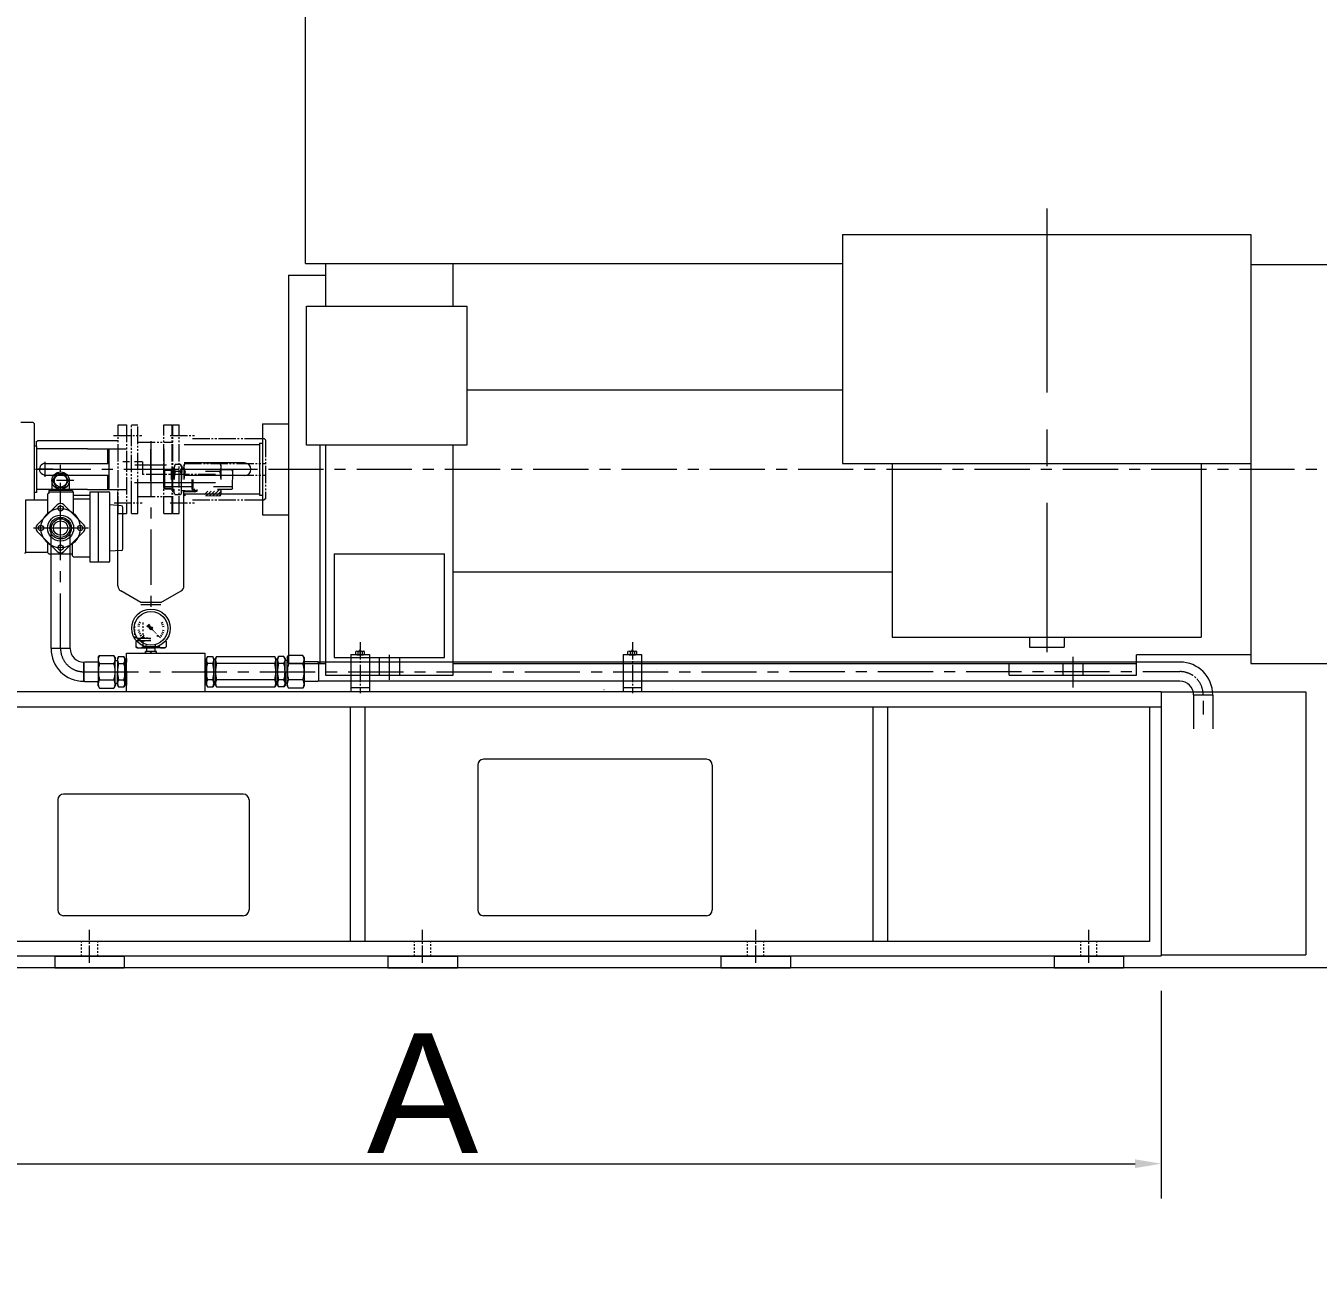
# Model space of a CAD drawing. Header units: inches. Extents: x 0 to 26418, y 0 to 20128.
# Drawn here: x 12575 to 14806, y 11704 to 13856 of the extents above; entities that cross this region are included whole.
import ezdxf

# ---------------------------------------------------------------- set-up
doc = ezdxf.new("R2010")
doc.units = ezdxf.units.IN
doc.header["$MEASUREMENT"] = 0
for name, pattern in [('ACAD_ISO04W100', [30, 24, -3, 0, -3]), ('CENTER', [50.8, 31.75, -6.35, 6.35, -6.35]), ('EB_DASH', [6, 3, -3]), ('EB_DASHDOT', [39, 30, -3, 3, -3]), ('EB_DASHDOTDOT', [45, 30, -3, 3, -3, 3, -3])]:
    doc.linetypes.add(name, pattern=pattern)
doc.layers.get('Defpoints').update_dxf_attribs({"lineweight": 5})
for name, color, linetype, lineweight in [('CAXA0', 7, 'Continuous', 5), ('CAXA1', 5, 'CENTER', 5), ('CAXAEB0', 7, 'Continuous', 5), ('CAXAEB0_1', 7, 'Continuous', 5), ('CAXA中心线层', 5, 'CENTER', 5), ('CAXA尺寸线层', 3, 'Continuous', 5), ('CAXA细实线层', 7, 'Continuous', 5), ('CAXA虚线层', 96, 'EB_DASH', 5)]:
    doc.layers.add(name, color=color, linetype=linetype, lineweight=lineweight)
doc.styles.add('Roman', font='arial.ttf')
doc.styles.get("Standard").update_dxf_attribs({"font": 'arial.ttf'})
doc.dimstyles.new('ISO-25', dxfattribs={"dimscale": 30, "dimtxt": 1.5, "dimasz": 1.5, "dimexe": 2, "dimexo": 2, "dimtad": 1, "dimtih": 1, "dimtoh": 1, "dimdec": 1, "dimlfac": 0.03937, "dimdsep": 46, "dimtxsty": 'Standard', "dimcen": 2.5, "dimclrd": 7, "dimclre": 7, "dimclrt": 7, "dimadec": 0, "dimazin": 0, "dimtfac": 1, "dimtdec": 1, "dimtmove": 0, "dimatfit": 3, "dimfxl": 1, "dimlwd": 5, "dimlwe": 5, "dimarcsym": 0})

# ---------------------------------------------------------------- blocks, each defined once
blk = doc.blocks.new('*D43')
at = {"color": 7, "linetype": 'Continuous', "lineweight": 5, "transparency": 16777216}
for p, q in [((11984.9, 12191.3), (11984.9, 11833.1)), ((14534.9, 12191.3), (14534.9, 11833.1)), ((12029.9, 11893.1), (14489.9, 11893.1))]:
    blk.add_line(p, q, dxfattribs=at)
at = {"color": 7, "transparency": 16777216}
for points in [[(12029.9, 11900.6), (12029.9, 11885.6), (11984.9, 11893.1)], [(14489.9, 11900.6), (14489.9, 11885.6), (14534.9, 11893.1)]]:
    blk.add_solid(points, dxfattribs=at)
at = {"layer": 'Defpoints', "color": 0, "transparency": 16777216}
for p in [(11984.9, 12251.3), (14534.9, 12251.3), (14534.9, 11893.1)]:
    blk.add_point(p, dxfattribs=at)
at = {"color": 7, "lineweight": 5, "transparency": 16777216, "insert": (13259.9, 12015), "char_height": 165, "attachment_point": 5, "style": 'Roman'}
blk.add_mtext('{\\H1.25x;A}', dxfattribs=at)
blk = doc.blocks.new('*D44')
at = {"color": 7, "linetype": 'Continuous', "lineweight": 5, "transparency": 16777216}
for p, q in [((9650.4, 12558.3), (9650.4, 11355.8)), ((15833.4, 12171.3), (15833.4, 11355.8)), ((9695.4, 11415.8), (15788.4, 11415.8))]:
    blk.add_line(p, q, dxfattribs=at)
at = {"color": 7, "transparency": 16777216}
for points in [[(9695.4, 11423.3), (9695.4, 11408.3), (9650.4, 11415.8)], [(15788.4, 11423.3), (15788.4, 11408.3), (15833.4, 11415.8)]]:
    blk.add_solid(points, dxfattribs=at)
at = {"layer": 'Defpoints', "color": 0, "transparency": 16777216}
for p in [(9650.4, 12618.3), (15833.4, 12231.3), (15833.4, 11415.8)]:
    blk.add_point(p, dxfattribs=at)
at = {"color": 7, "lineweight": 5, "transparency": 16777216, "insert": (13263.8, 11541.2), "char_height": 165, "attachment_point": 5, "style": 'Roman'}
blk.add_mtext('{\\H1.25x;C}', dxfattribs=at)

msp = doc.modelspace()

# ---------------------------------------------------------------- hatches: boundary and pattern name
at = {"layer": 'CAXAEB0', "linetype": 'Continuous', "lineweight": 5}
h = msp.add_hatch(color=7, dxfattribs=at)
h.paths.add_polyline_path([(12805.04, 12802.8), (12803.32, 12804.33), (12803.28, 12804.37), (12803.24, 12804.4), (12791.81, 12814.61), (12792.27, 12814.85), (12792.66, 12815.17), (12792.99, 12815.57), (12793.22, 12816.03)], flags=0)
h.paths.add_polyline_path([(12788.48, 12817.58), (12788.63, 12818), (12788.85, 12818.37), (12789.13, 12818.71), (12789.46, 12818.99), (12789.84, 12819.21), (12790.25, 12819.35), (12788.49, 12821.32), (12788.33, 12821.58), (12788.25, 12821.87), (12788.09, 12823.13), (12788.07, 12823.21), (12788.04, 12823.29), (12788, 12823.36), (12787.95, 12823.43), (12787.72, 12823.66), (12787.66, 12823.71), (12787.59, 12823.75), (12787.52, 12823.78), (12787.44, 12823.8), (12787.36, 12823.8), (12787.28, 12823.8), (12787.21, 12823.78), (12787.13, 12823.75), (12787.07, 12823.71), (12787.01, 12823.66), (12784.18, 12820.83), (12784.13, 12820.77), (12784.09, 12820.7), (12784.06, 12820.63), (12784.04, 12820.55), (12784.03, 12820.48), (12784.04, 12820.4), (12784.06, 12820.32), (12784.09, 12820.25), (12784.13, 12820.18), (12784.18, 12820.12), (12784.41, 12819.89), (12784.47, 12819.84), (12784.55, 12819.79), (12784.62, 12819.76), (12784.7, 12819.75), (12785.97, 12819.59), (12786.26, 12819.51), (12786.51, 12819.34)], flags=0)
msp.add_hatch(color=7, dxfattribs=at).paths.add_polyline_path([(12791.81, 12814.61), (12792.27, 12814.85), (12792.66, 12815.17), (12792.99, 12815.57), (12793.22, 12816.03), (12793.34, 12816.4), (12793.39, 12816.79), (12793.38, 12817.19), (12793.32, 12817.57), (12793.19, 12817.95), (12793, 12818.29), (12792.76, 12818.6), (12792.48, 12818.88), (12792.15, 12819.1), (12791.8, 12819.27), (12791.42, 12819.38), (12791.03, 12819.44), (12790.64, 12819.43), (12790.25, 12819.35), (12789.84, 12819.21), (12789.46, 12818.99), (12789.13, 12818.71), (12788.85, 12818.37), (12788.63, 12818), (12788.48, 12817.58), (12788.41, 12817.2), (12788.4, 12816.8), (12788.45, 12816.41), (12788.57, 12816.04), (12788.74, 12815.68), (12788.96, 12815.36), (12789.23, 12815.07), (12789.54, 12814.84), (12789.89, 12814.65), (12790.26, 12814.52), (12790.65, 12814.45), (12791.04, 12814.44), (12791.43, 12814.5)], flags=0)

# ---------------------------------------------------------------- linework, layer by layer
at = {"color": 7, "lineweight": 5}
for p, q in [((13057.91, 13446.31), (13057.91, 14341.31)), ((13984.9, 13496.31), (13984.9, 13101.31)), ((13984.9, 13496.31), (14689.9, 13496.31)), ((14689.9, 13496.31), (14689.9, 13101.31)), ((13057.91, 13446.31), (13984.9, 13446.31)), ((13092.4, 13446.31), (13092.4, 13372.53)), ((13312.4, 13372.53), (13312.4, 13446.31)), ((14689.9, 13444.59), (14898.4, 13444.59)), ((13028.4, 13426.31), (13028.4, 12756.31)), ((13028.4, 13426.31), (13092.4, 13426.31)), ((13336.16, 13228.57), (13984.9, 13228.57)), ((12983.4, 13169.85), (13028.4, 13169.85)), ((12983.4, 13169.85), (12983.4, 13012.78)), ((12848.4, 13133.81), (12978.4, 13133.81)), ((12978.4, 13136.31), (12978.4, 13046.31)), ((12978.4, 13136.31), (12983.4, 13136.31)), ((13082.4, 13132.94), (13082.4, 12756.31)), ((13092.4, 13132.94), (13092.4, 12736.31)), ((13312.4, 12756.31), (13312.4, 13132.94)), ((12952.4, 13102.31), (12848.4, 13102.31)), ((13984.9, 13101.31), (14689.9, 13101.31)), ((14070.73, 13101.31), (14070.73, 12801.31)), ((14604.08, 13101.31), (14604.08, 12801.31)), ((14689.9, 13101.31), (14689.9, 12756.31)), ((12627.98, 13083.63), (12621.05, 13071.63)), ((12641.83, 13083.63), (12627.98, 13083.63)), ((12648.76, 13071.63), (12641.83, 13083.63)), ((12952.4, 13080.31), (12848.4, 13080.31)), ((12681.4, 13056.31), (12593.4, 13056.31)), ((12655.33, 13054.63), (12614.48, 13054.63)), ((12614.48, 13054.63), (12614.48, 13049.49)), ((12656.89, 13051.63), (12614.48, 13051.63)), ((12619.9, 13071.63), (12619.9, 13054.63)), ((12621.05, 13071.63), (12627.98, 13059.63)), ((12627.98, 13059.63), (12641.83, 13059.63)), ((12641.83, 13059.63), (12648.76, 13071.63)), ((12649.9, 13071.63), (12649.9, 13054.63)), ((12656.89, 13013.8), (12656.89, 13051.63)), ((12685.97, 13052.23), (12717.97, 13052.23)), ((12685.97, 12931.13), (12685.97, 13052.23)), ((12700.41, 12931.13), (12700.41, 13052.23)), ((12847.9, 12889.97), (12847.9, 13052.8)), ((12574.9, 12948.63), (12574.9, 13038.63)), ((12574.9, 13038.63), (12612.92, 13038.63)), ((12594.6, 12995.49), (12629.25, 13030.13)), ((12612.92, 13013.8), (12612.92, 13048.92)), ((12640.56, 13030.13), (12675.21, 12995.49)), ((12656.89, 13046.34), (12685.97, 13046.34)), ((12685.97, 13039.58), (12656.89, 13039.58)), ((12719.97, 12933.13), (12719.97, 13050.23)), ((12739.61, 13028.42), (12719.97, 13029.74)), ((12848.4, 13048.81), (12978.4, 13048.81)), ((12978.4, 13046.31), (12983.4, 13046.31)), ((12742.4, 12954.03), (12742.4, 13025.42)), ((12983.4, 13012.78), (13028.4, 13012.78)), ((12618.4, 12781.93), (12618.4, 12993.61)), ((12651.4, 12781.93), (12651.4, 12993.61)), ((12629.25, 12949.52), (12594.6, 12984.17)), ((12612.92, 12947.73), (12612.92, 12965.85)), ((12640.56, 12949.52), (12675.21, 12984.17)), ((12654.72, 12963.68), (12654.72, 12944.73)), ((12574.9, 12948.13), (12610.51, 12948.13)), ((12654.72, 12944.73), (12615.92, 12944.73)), ((12739.61, 12951.04), (12719.97, 12949.71)), ((13107.4, 12945.27), (13107.4, 12766.31)), ((13107.4, 12945.27), (13297.4, 12945.27)), ((13297.4, 12766.31), (13297.4, 12945.27)), ((12685.97, 12939.73), (12659.72, 12939.73)), ((12700.41, 12931.13), (12685.97, 12931.13)), ((12717.97, 12931.13), (12700.41, 12931.13)), ((13312.4, 12914.19), (14070.73, 12914.19)), ((12773.58, 12861.29), (12738.9, 12881.31)), ((12808.22, 12861.29), (12842.9, 12881.31)), ((12808.22, 12861.29), (12773.58, 12861.29)), ((12808.22, 12857.29), (12773.58, 12857.29)), ((12766.05, 12794.84), (12764.61, 12794.01)), ((12764.61, 12794.01), (12764.61, 12784.82)), ((12764.61, 12794.01), (12764.61, 12784.82)), ((12767.91, 12782.91), (12764.61, 12784.82)), ((12767.91, 12782.91), (12764.61, 12784.82)), ((12767.91, 12795.91), (12766.05, 12794.84)), ((12766.4, 12799.91), (12790.91, 12799.91)), ((12767.91, 12795.91), (12790.91, 12795.91)), ((12771.41, 12799.91), (12771.41, 12795.91)), ((12776.76, 12794.01), (12776.76, 12786.85)), ((12776.76, 12786.85), (12776.76, 12784.82)), ((12782.9, 12784.94), (12782.9, 12788.03)), ((12798.9, 12784.94), (12782.9, 12784.94)), ((12783.65, 12776.94), (12783.65, 12784.49)), ((12798.15, 12776.94), (12798.15, 12784.49)), ((12798.9, 12784.94), (12798.9, 12788.03)), ((12805.04, 12786.85), (12805.04, 12784.82)), ((12813.89, 12782.91), (12817.19, 12784.82)), ((12813.91, 12782.91), (12817.21, 12784.82)), ((12813.91, 12782.91), (12817.21, 12784.82)), ((12815.75, 12794.85), (12817.21, 12794.01)), ((12817.21, 12794.01), (12817.21, 12784.82)), ((12817.21, 12794.01), (12817.21, 12784.82)), ((14070.73, 12801.31), (14604.08, 12801.31)), ((14307.4, 12801.31), (14307.4, 12784.32)), ((14307.4, 12784.32), (14367.36, 12784.32)), ((14367.36, 12801.31), (14367.36, 12784.32)), ((12651.4, 12781.93), (12618.3, 12781.93)), ((12700.01, 12766.44), (12702.19, 12770.23)), ((12700.01, 12766.44), (12700.01, 12758.93)), ((12702.19, 12770.23), (12726.82, 12770.23)), ((12729.01, 12766.44), (12726.82, 12770.23)), ((12729.01, 12766.44), (12729.01, 12761.43)), ((12729.01, 12717.42), (12729.01, 12761.93)), ((12729.01, 12761.43), (12733.01, 12761.43)), ((12733.01, 12764.93), (12734.91, 12768.23)), ((12733.01, 12764.93), (12733.01, 12741.94)), ((12734.91, 12768.23), (12744.1, 12768.23)), ((12746.01, 12764.93), (12744.1, 12768.23)), ((12746.01, 12764.93), (12746.01, 12758.43)), ((12748.91, 12762.93), (12746.01, 12762.93)), ((12748.91, 12764.93), (12748.91, 12758.43)), ((12748.92, 12707.06), (12748.92, 12773.93)), ((12767.91, 12782.91), (12783.65, 12782.91)), ((12800.41, 12776.94), (12781.41, 12776.94)), ((12781.41, 12773.93), (12781.41, 12776.94)), ((12790.91, 12782.91), (12783.65, 12782.91)), ((12790.91, 12782.91), (12798.17, 12782.91)), ((12790.91, 12775.94), (12790.91, 12773.93)), ((12813.89, 12782.91), (12798.15, 12782.91)), ((12800.41, 12773.93), (12800.41, 12776.94)), ((13107.4, 12766.31), (13297.4, 12766.31)), ((13184.9, 12766.31), (13184.9, 12736.31)), ((13219.9, 12766.31), (13219.9, 12736.31)), ((14492.4, 12736.31), (14492.4, 12770.89)), ((14689.9, 12770.89), (14492.4, 12770.89)), ((12674.9, 12756.6), (12676.25, 12758.93)), ((12674.9, 12725.43), (12674.9, 12758.43)), ((12674.9, 12756.6), (12674.9, 12727.27)), ((12676.25, 12758.93), (12700.01, 12758.93)), ((12700.01, 12758.93), (12700.01, 12717.42)), ((12702.19, 12756.09), (12726.82, 12756.09)), ((12733.01, 12741.93), (12733.01, 12718.93)), ((12733.01, 12718.93), (12733.01, 12741.93)), ((12734.91, 12756.09), (12744.1, 12756.09)), ((12746.01, 12758.43), (12746.01, 12718.93)), ((12748.91, 12741.93), (12748.91, 12718.93)), ((12748.91, 12718.93), (12748.91, 12741.93)), ((12748.91, 12741.93), (12748.91, 12720.93)), ((13028.4, 12756.31), (13092.4, 12756.31)), ((14567.39, 12758.64), (13079.25, 12758.44)), ((13312.4, 12756.31), (14492.4, 12756.31)), ((13312.4, 12736.31), (13312.4, 12756.31)), ((14272.4, 12736.31), (14272.4, 12756.31)), ((14364.9, 12756.31), (14364.9, 12736.31)), ((14399.9, 12756.31), (14399.9, 12736.31)), ((14689.9, 12756.31), (14898.4, 12756.31)), ((12674.9, 12727.27), (12676.25, 12724.93)), ((12676.25, 12724.93), (12699.9, 12724.93)), ((12700.01, 12717.42), (12700.01, 12724.93)), ((12700.01, 12717.42), (12702.19, 12713.63)), ((12702.19, 12727.78), (12726.82, 12727.78)), ((12729.01, 12717.42), (12726.82, 12713.63)), ((12729.01, 12722.43), (12729.01, 12717.42)), ((12729.01, 12722.43), (12733.01, 12722.43)), ((12733.01, 12722.43), (12733.01, 12718.93)), ((12733.01, 12718.93), (12734.91, 12715.63)), ((12734.91, 12727.78), (12744.1, 12727.78)), ((12746.01, 12718.93), (12744.1, 12715.63)), ((12748.91, 12720.93), (12745.98, 12720.93)), ((12746.01, 12718.93), (12746.01, 12725.43)), ((12748.91, 12722.43), (12748.91, 12718.93)), ((14567.39, 12725.64), (13079.25, 12725.44)), ((13092.4, 12736.31), (13312.4, 12736.31)), ((14272.4, 12736.31), (14492.4, 12736.31)), ((14534.91, 12707.06), (11984.91, 12707.06)), ((12702.19, 12713.63), (12726.82, 12713.63)), ((12734.91, 12715.63), (12744.1, 12715.63)), ((14534.91, 12707.06), (14534.91, 12251.68)), ((14623.74, 12701.77), (14590.74, 12701.77)), ((14590.89, 12701.77), (14590.89, 12643.56)), ((14623.89, 12701.77), (14623.89, 12643.56)), ((14534.91, 12680.94), (11984.91, 12680.94)), ((13134.91, 12680.94), (13134.91, 12276.31)), ((13159.91, 12680.94), (13159.91, 12276.31)), ((14037.27, 12680.94), (14037.27, 12276.31)), ((14062.27, 12680.94), (14062.27, 12276.31)), ((14514.74, 12680.94), (14514.74, 12276.31)), ((13749.91, 12590.94), (13364.91, 12590.94)), ((13747.4, 12590.93), (13714.4, 12590.93)), ((13354.91, 12580.94), (13354.91, 12330.94)), ((13759.91, 12580.94), (13759.91, 12330.94)), ((12630.19, 12520.94), (12630.19, 12330.94)), ((12950.19, 12530.94), (12640.19, 12530.94)), ((12960.19, 12520.94), (12960.19, 12330.94)), ((12950.19, 12320.94), (12640.19, 12320.94)), ((13749.91, 12320.94), (13364.91, 12320.94)), ((14514.74, 12276.31), (11984.91, 12276.31)), ((14534.91, 12251.31), (11984.91, 12251.31)), ((12624.91, 12251.31), (12624.91, 12231.31)), ((12624.91, 12251.31), (12744.91, 12251.31)), ((12744.91, 12251.31), (12744.91, 12231.31)), ((13199.91, 12251.31), (13199.91, 12231.31)), ((13199.91, 12251.31), (13319.91, 12251.31)), ((13319.91, 12251.31), (13319.91, 12231.31)), ((13774.91, 12251.31), (13774.91, 12231.31)), ((13774.91, 12251.31), (13894.91, 12251.31)), ((13894.91, 12251.31), (13894.91, 12231.31)), ((14349.91, 12251.31), (14349.91, 12231.31)), ((14349.91, 12251.31), (14469.91, 12251.31)), ((14469.91, 12251.31), (14469.91, 12231.31)), ((14534.91, 12253.5), (14784.91, 12253.5)), ((16517.61, 12231.31), (9973.4, 12231.31)), ((12624.91, 12231.31), (12744.91, 12231.31)), ((13199.91, 12231.31), (13319.91, 12231.31)), ((13774.91, 12231.31), (13894.91, 12231.31)), ((14349.91, 12231.31), (14469.91, 12231.31))]:
    msp.add_line(p, q, dxfattribs=at)
at = {"color": 7, "linetype": 'ACAD_ISO04W100', "lineweight": 5, "ltscale": 10}
for p, q in [((13202.4, 12771.03), (13202.4, 12728.24)), ((14382.4, 12767.47), (14382.4, 12714.85))]:
    msp.add_line(p, q, dxfattribs=at)
at = {"color": 7, "lineweight": 5}
msp.add_lwpolyline([(13059.41, 13372.53), (13336.16, 13372.53), (13336.16, 13132.94), (13059.41, 13132.94)], close=True, dxfattribs=at)
for centre, radius in [((12634.9, 13071.63), 15), ((12634.9, 13071.63), 11), ((12634.9, 12989.73), 34), ((12634.86, 12989.73), 22.5), ((12634.9, 12989.73), 18.6), ((12634.9, 13023.73), 4.5), ((12601, 12989.83), 4.5), ((12634.9, 12989.83), 16), ((12634.9, 12989.83), 12.5), ((12668.8, 12989.83), 4.5), ((12634.9, 12955.93), 4.5)]:
    msp.add_circle(centre, radius, dxfattribs=at)
for centre, radius, start, end in [((12952.4, 13091.31), 11, 270, 90), ((12717.97, 13050.23), 2, 0, 90), ((12634.9, 12993.63), 59.5, 110.15664, 111.6848), ((12634.9, 13024.48), 8, 45, 135), ((12739.4, 13025.42), 3, 0, 86.13391), ((12600.26, 12989.83), 8, 135, 225), ((12669.55, 12989.83), 8, 315, 45), ((12572.9, 12948.63), 2, 270, 0), ((12610.51, 12945.13), 3, 25.67889, 90.00017), ((12615.92, 12947.73), 3, 205.67933, 270), ((12634.9, 12955.18), 8, 225, 315), ((12659.72, 12944.73), 5, 180, 270), ((12739.4, 12954.03), 3, 273.86609, 0), ((12717.97, 12933.13), 2, 270, 0), ((12743.9, 12889.97), 10, 180, 240), ((12837.9, 12889.97), 10, 300, 0), ((12837.9, 12889.97), 10, 300, 0), ((12770.68, 12793.55), 10.64, 235.17482, 304.82518), ((12770.68, 12793.55), 10.64, 235.17482, 304.82518), ((12770.68, 12785.27), 10.64, 55.17482, 115.83172), ((12790.91, 12742.41), 53.5, 90, 105.33717), ((12790.91, 12836.41), 53.5, 254.66283, 262.20151), ((12790.89, 12836.41), 53.5, 277.79849, 285.33717), ((12811.11, 12793.55), 10.64, 235.17482, 304.82518), ((12674.9, 12781.93), 56.5, 180, 270), ((12674.9, 12781.93), 23.5, 180, 270), ((12712.53, 12763.17), 12.53, 145.61575, 214.38425), ((12716.48, 12763.17), 12.53, 325.61575, 34.38425), ((12743.64, 12762.17), 10.64, 145.17482, 214.82518), ((12735.37, 12762.17), 10.64, 325.17482, 34.82518), ((12786.16, 12765.16), 11.78, 66.22268, 113.77732), ((12790.91, 12836.41), 53.5, 262.20151, 270), ((12790.91, 12836.41), 53.5, 270, 277.79849), ((12795.66, 12765.1), 11.84, 66.34529, 113.65471), ((12746.83, 12741.94), 46.83, 162.41205, 180), ((12746.83, 12741.93), 46.83, 180, 197.58795), ((12682.18, 12741.94), 46.83, 0, 17.58795), ((12682.18, 12741.93), 46.83, 342.41205, 0), ((12786.5, 12741.94), 53.5, 164.66283, 180), ((12786.5, 12741.93), 53.5, 180, 195.33717), ((12692.51, 12741.94), 53.5, 0, 15.33717), ((12692.51, 12741.93), 53.5, 344.66283, 0), ((14567.39, 12702.14), 56.5, 0, 90), ((12712.53, 12720.71), 12.53, 145.61575, 214.38425), ((12716.48, 12720.71), 12.53, 325.61575, 34.38425), ((12743.64, 12721.71), 10.64, 145.17482, 214.82518), ((12735.37, 12721.71), 10.64, 325.17482, 34.82518), ((14567.39, 12702.14), 23.5, 0, 90), ((13364.91, 12580.94), 10, 90, 180), ((13749.91, 12580.94), 10, 360, 90), ((13749.91, 12580.93), 10, 360, 90), ((12640.19, 12520.94), 10, 90, 180), ((12950.19, 12520.94), 10, 360, 90), ((12640.19, 12330.94), 10, 180, 270), ((12950.19, 12330.94), 10, 270, 0), ((13364.91, 12330.94), 10, 180, 270), ((13749.91, 12330.94), 10, 270, 0), ((13749.91, 12330.94), 10, 270, 0), ((13749.91, 12330.93), 10, 270, 0)]:
    msp.add_arc(centre, radius, start, end, dxfattribs=at)
msp.add_point((12749.21, 12741.94), dxfattribs=at)
msp.add_point((12749.21, 12741.94), dxfattribs=at)
at = {"layer": 'CAXA0', "color": 7, "lineweight": 5}
for p, q in [((12587.8, 13171.81), (12566.41, 13171.81)), ((12587.8, 13171.81), (12589.41, 13170.21)), ((12589.41, 13170.21), (12589.41, 13038.63)), ((12595.4, 13140.82), (12593.4, 13138.82)), ((12595.4, 13140.82), (12669.42, 13140.82)), ((12608.4, 13140.82), (12734.4, 13140.82)), ((12593.4, 13131.31), (12589.41, 13131.31)), ((12593.4, 13131.31), (12593.4, 13139.82)), ((12593.4, 13131.31), (12593.4, 13051.31)), ((12593.4, 13128.81), (12593.4, 13053.81)), ((12681.4, 13126.31), (12593.4, 13126.31)), ((12681.4, 13126.31), (12748.4, 13126.31)), ((12716.4, 13126.31), (12718.4, 13124.31)), ((12716.4, 13101.31), (12716.4, 13126.31)), ((12718.4, 13124.31), (12718.4, 13058.31)), ((12813.39, 13126.31), (12813.39, 13056.31)), ((12813.4, 13126.31), (12813.4, 13056.31)), ((12608.19, 13101.31), (12718.4, 13101.31)), ((12842.01, 13099.78), (12832.82, 13099.79)), ((12843.91, 13096.48), (12842.01, 13099.78)), ((12843.91, 13096.48), (12843.89, 13073.48)), ((12847.92, 13097.98), (12847.89, 13073.47)), ((12847.92, 13097.98), (12850.11, 13101.77)), ((12909.73, 13101.75), (12885.11, 13101.77)), ((12911.92, 13097.95), (12909.73, 13101.75)), ((12911.9, 13073.45), (12911.92, 13097.95)), ((12608.41, 13081.31), (12718.4, 13081.31)), ((12716.4, 13056.31), (12716.4, 13081.31)), ((12814.88, 13058.73), (12814.91, 13088.27)), ((12814.91, 13088.27), (12815.92, 13090.02)), ((12826.41, 13088.99), (12815.33, 13089)), ((12826.41, 13089.99), (12815.91, 13090)), ((12826.39, 13073.49), (12826.41, 13089.99)), ((12826.41, 13088.99), (12830.91, 13089.99)), ((12828.89, 13052.44), (12828.89, 13094.44)), ((12830.89, 13073.49), (12830.91, 13093.71)), ((12842, 13087.63), (12832.81, 13087.64)), ((12847.91, 13092.97), (12843.91, 13092.98)), ((12909.72, 13087.6), (12885.1, 13087.62)), ((12930.62, 13090.43), (12911.91, 13090.45)), ((12931.97, 13088.09), (12930.62, 13090.43)), ((12931.94, 13057.16), (12931.97, 13090.16)), ((12593.4, 13051.31), (12589.41, 13051.31)), ((12655.33, 13054.63), (12655.33, 13051.63)), ((12716.4, 13056.31), (12718.4, 13058.31)), ((12733.9, 12889.97), (12733.9, 13052.8)), ((12814.88, 13058.73), (12815.89, 13056.98)), ((12862.09, 13061.05), (12815.19, 13061.09)), ((12826.38, 13057.99), (12815.3, 13058)), ((12826.38, 13056.99), (12815.88, 13057)), ((12826.38, 13056.99), (12826.38, 13057.99)), ((12826.38, 13057.99), (12830.88, 13056.99)), ((12830.87, 13050.49), (12830.88, 13056.99)), ((12843.87, 13050.48), (12843.88, 13053.98)), ((12843.88, 13054.16), (12843.89, 13073.46)), ((12849.38, 13053.97), (12843.88, 13053.98)), ((12866.38, 13052.45), (12847.66, 13052.47)), ((12847.87, 13048.96), (12847.88, 13053.97)), ((12870.88, 13053.45), (12847.88, 13053.47)), ((12849.37, 13052.47), (12849.38, 13053.97)), ((12861.78, 13056.21), (12861.79, 13073.46)), ((12863.88, 13056.21), (12861.78, 13056.21)), ((12863.88, 13053.46), (12863.89, 13073.46)), ((12870.88, 13054.15), (12863.88, 13054.16)), ((12867.4, 13055.44), (12865.4, 13057.44)), ((12866.38, 13052.45), (12870.88, 13053.45)), ((12870.88, 13053.45), (12870.88, 13056.45)), ((12931.94, 13060.93), (12898.88, 13060.96)), ((12930.6, 13056.43), (12905.88, 13056.45)), ((12911.88, 13055.95), (12905.88, 13055.95)), ((12911.87, 13048.94), (12911.88, 13056.45)), ((12931.94, 13058.76), (12930.59, 13056.42)), ((12830.87, 13050.49), (12832.77, 13047.19)), ((12841.96, 13047.18), (12832.77, 13047.19)), ((12843.87, 13050.48), (12841.96, 13047.18)), ((12847.87, 13048.96), (12850.06, 13045.17)), ((12909.68, 13045.15), (12885.06, 13045.17)), ((12911.87, 13048.94), (12909.68, 13045.15)), ((12748.92, 12773.93), (12883.92, 12773.93)), ((12883.92, 12773.93), (12883.92, 12707.06)), ((12883.92, 12762.94), (12886.51, 12762.94)), ((12886.51, 12764.94), (12888.37, 12768.24)), ((12886.51, 12764.94), (12886.51, 12758.44)), ((12886.51, 12725.44), (12886.51, 12764.94)), ((12888.37, 12768.24), (12897.6, 12768.24)), ((12888.41, 12768.24), (12897.6, 12768.24)), ((12899.51, 12764.94), (12897.6, 12768.24)), ((12899.51, 12764.94), (12899.51, 12758.44)), ((12899.51, 12764.94), (12899.51, 12758.44)), ((12899.51, 12762.94), (12902.41, 12762.94)), ((12902.38, 12764.94), (12904.29, 12768.24)), ((12902.38, 12764.94), (12902.38, 12757.36)), ((12904.29, 12768.24), (13004.5, 12768.24)), ((12904.29, 12768.24), (12961.56, 12768.24)), ((13006.41, 12764.94), (13004.5, 12768.24)), ((13006.41, 12764.94), (13006.41, 12758.44)), ((13006.41, 12762.94), (13009.31, 12762.94)), ((13009.31, 12764.94), (13011.21, 12768.24)), ((13009.31, 12764.94), (13009.31, 12758.44)), ((13020.4, 12768.24), (13011.21, 12768.24)), ((13022.31, 12764.94), (13020.4, 12768.24)), ((13022.31, 12764.94), (13022.31, 12761.44)), ((13026.31, 12761.44), (13022.31, 12761.44)), ((13022.31, 12718.94), (13022.31, 12761.44)), ((13026.31, 12766.45), (13028.5, 12770.24)), ((13026.31, 12766.45), (13026.31, 12761.44)), ((13026.31, 12717.43), (13026.31, 12761.44)), ((13053.12, 12770.24), (13028.5, 12770.24)), ((13055.31, 12766.45), (13053.12, 12770.24)), ((13055.31, 12766.45), (13055.31, 12758.94)), ((13135.94, 12771.41), (13135.94, 12707.42)), ((13135.94, 12771.41), (13167.94, 12771.41)), ((13167.94, 12771.41), (13167.94, 12707.42)), ((13605.94, 12771.41), (13605.94, 12707.42)), ((13605.94, 12771.41), (13637.94, 12771.41)), ((13637.94, 12771.41), (13637.94, 12707.42)), ((12857.92, 12741.94), (12883.61, 12741.94)), ((12886.51, 12741.94), (12886.51, 12718.94)), ((12886.51, 12741.94), (12886.51, 12718.94)), ((12897.6, 12756.09), (12888.41, 12756.09)), ((12899.51, 12758.44), (12899.51, 12718.94)), ((12899.51, 12741.94), (12899.51, 12718.94)), ((12899.51, 12718.94), (12899.51, 12741.94)), ((12902.38, 12757.36), (12902.38, 12718.94)), ((12902.38, 12741.94), (12902.38, 12718.94)), ((13004.5, 12756.08), (12904.29, 12756.08)), ((13006.41, 12758.44), (13006.41, 12720.94)), ((13006.41, 12741.94), (13006.41, 12718.94)), ((13006.41, 12718.94), (13006.41, 12741.94)), ((13009.31, 12758.44), (13009.31, 12718.94)), ((13020.4, 12756.08), (13011.21, 12756.08)), ((13022.31, 12741.94), (13022.31, 12718.94)), ((13053.12, 12756.09), (13028.5, 12756.09)), ((13078.96, 12759.3), (13055.31, 12759.3)), ((13055.31, 12758.94), (13055.31, 12717.43)), ((13080.31, 12756.97), (13078.96, 12759.3)), ((13080.31, 12758.8), (13080.31, 12725.8)), ((12883.92, 12720.94), (12886.54, 12720.94)), ((12886.51, 12718.94), (12886.51, 12725.44)), ((12886.51, 12718.94), (12888.41, 12715.64)), ((12897.6, 12727.79), (12888.41, 12727.79)), ((12899.51, 12718.94), (12897.6, 12715.64)), ((12899.48, 12720.94), (12902.41, 12720.94)), ((12899.51, 12722.44), (12899.51, 12718.94)), ((12902.38, 12718.94), (12902.38, 12725.44)), ((12902.38, 12718.94), (12904.29, 12715.64)), ((13004.5, 12727.79), (12904.29, 12727.79)), ((13006.41, 12718.94), (13004.5, 12715.64)), ((13006.41, 12722.44), (13006.41, 12718.94)), ((13006.41, 12720.94), (13009.34, 12720.94)), ((13009.31, 12718.94), (13009.31, 12725.44)), ((13009.31, 12718.94), (13011.21, 12715.64)), ((13020.4, 12727.79), (13011.21, 12727.79)), ((13022.31, 12718.94), (13020.4, 12715.64)), ((13026.31, 12722.44), (13022.31, 12722.44)), ((13022.31, 12722.44), (13022.31, 12718.94)), ((13026.31, 12722.44), (13026.31, 12717.43)), ((13026.31, 12717.43), (13028.5, 12713.64)), ((13053.12, 12727.79), (13028.5, 12727.79)), ((13055.31, 12717.43), (13053.12, 12713.64)), ((13078.96, 12725.3), (13055.31, 12725.3)), ((13055.31, 12717.43), (13055.31, 12724.94)), ((13080.31, 12727.64), (13078.96, 12725.3)), ((12888.41, 12715.64), (12897.6, 12715.64)), ((12904.29, 12715.64), (13004.5, 12715.64)), ((13020.4, 12715.64), (13011.21, 12715.64)), ((13053.12, 12713.64), (13028.5, 12713.64)), ((14534.91, 12707.06), (14784.91, 12707.06)), ((14784.91, 12707.06), (14784.91, 12253.5))]:
    msp.add_line(p, q, dxfattribs=at)
at = {"layer": 'CAXA0', "color": 7, "linetype": 'Continuous', "lineweight": 5}
for p, q in [((12883.49, 13047.89), (12888.06, 13052.47)), ((12886.43, 13045.17), (12893.71, 13052.46)), ((12888.06, 13052.47), (12889.06, 13053.47)), ((12892.07, 13045.16), (12899.35, 13052.46)), ((12893.71, 13052.46), (12894.7, 13053.46)), ((12897.72, 13045.16), (12908.49, 13055.95)), ((12899.35, 13052.46), (12900.35, 13053.46)), ((12903.37, 13045.15), (12911.88, 13053.68)), ((12909.01, 13045.15), (12910.6, 13046.74))]:
    msp.add_line(p, q, dxfattribs=at)
at = {"layer": 'CAXA0', "color": 7, "lineweight": 5}
for centre, radius, start, end in [((12608.41, 13091.32), 10, 88.74129, 270), ((12841.55, 13093.7), 10.64, 145.12338, 214.77375), ((12833.27, 13093.71), 10.64, 325.12338, 34.77375), ((12860.44, 13094.69), 12.53, 145.56432, 214.33281), ((12899.39, 13094.68), 12.53, 325.56432, 34.33281), ((12884.39, 13073.44), 53.5, 164.61139, 179.94857), ((12790.4, 13073.52), 53.5, 359.94857, 15.28574), ((12894.72, 13073.43), 46.83, 162.36061, 179.94857), ((12865.07, 13073.49), 46.83, 359.94857, 17.53652), ((12897.15, 12762.17), 10.64, 145.17482, 214.82518), ((12888.87, 12762.17), 10.64, 325.17482, 34.82518), ((12913.02, 12762.16), 10.64, 145.17482, 214.82518), ((12995.77, 12762.16), 10.64, 325.17482, 34.82518), ((13019.95, 12762.16), 10.64, 145.17482, 214.82518), ((13011.67, 12762.16), 10.64, 325.17482, 34.82518), ((13038.84, 12763.16), 12.53, 145.61191, 214.38041), ((13042.78, 12763.16), 12.53, 325.61191, 34.38041), ((12940.01, 12741.94), 53.5, 164.66283, 180), ((12940.01, 12741.94), 53.5, 180, 195.33717), ((12846.01, 12741.94), 53.5, 0, 15.33717), ((12846.01, 12741.94), 53.5, 344.66283, 0), ((12955.88, 12741.93), 53.5, 164.66283, 180), ((12955.88, 12741.94), 53.5, 180, 195.33717), ((12952.91, 12741.93), 53.5, 0, 15.33717), ((12952.91, 12741.94), 53.5, 344.66283, 0), ((13062.81, 12741.93), 53.5, 164.66283, 180), ((13062.81, 12741.94), 53.5, 180, 195.33717), ((12968.81, 12741.93), 53.5, 0, 15.33717), ((12968.81, 12741.94), 53.5, 344.66283, 0), ((13073.14, 12741.93), 46.83, 162.40821, 179.99616), ((13073.14, 12741.94), 46.83, 180, 197.58795), ((13008.48, 12741.94), 46.83, 359.99616, 17.58411), ((13008.48, 12741.94), 46.83, 342.41205, 0), ((12897.15, 12721.71), 10.64, 145.17482, 214.82518), ((12888.87, 12721.71), 10.64, 325.17482, 34.82518), ((12913.02, 12721.71), 10.64, 145.17482, 214.82518), ((12995.77, 12721.71), 10.64, 325.17482, 34.82518), ((13019.95, 12721.71), 10.64, 145.17482, 214.82518), ((13011.67, 12721.71), 10.64, 325.17482, 34.82518), ((13038.84, 12720.71), 12.53, 145.61575, 214.38425), ((13042.78, 12720.71), 12.53, 325.61575, 34.38425)]:
    msp.add_arc(centre, radius, start, end, dxfattribs=at)
msp.add_point((12883.61, 12741.94), dxfattribs=at)
msp.add_point((12883.61, 12741.94), dxfattribs=at)
at = {"layer": 'CAXA1', "linetype": 'CENTER', "lineweight": 5, "ltscale": 10}
msp.add_line((14337.4, 13541.1), (14337.4, 12775.57), dxfattribs=at)
at = {"layer": 'CAXA1', "linetype": 'CENTER', "lineweight": 5, "ltscale": 3}
for p, q in [((12790.43, 13139.79), (12790.43, 12838.64)), ((12634.9, 12781.93), (12634.9, 13099.08)), ((12591.7, 13091.31), (12927.37, 13091.31)), ((12841.27, 13091.31), (14979.73, 13091.31)), ((12634.86, 12964.23), (12634.86, 13015.23)), ((12683.31, 12989.71), (12586.5, 12989.71)), ((12674.3, 12741.94), (14567.39, 12742.14))]:
    msp.add_line(p, q, dxfattribs=at)
msp.add_arc((12674.9, 12781.93), 40, 180, 270, dxfattribs=at)
at = {"layer": 'CAXAEB0', "color": 7, "linetype": 'EB_DASHDOTDOT', "lineweight": 5}
for p, q in [((12734.4, 13167.81), (12748.4, 13167.81)), ((12734.4, 13014.82), (12734.4, 13167.81)), ((12748.4, 13167.81), (12748.4, 13014.82)), ((12757.4, 13041.06), (12757.4, 13167.81)), ((12757.4, 13167.81), (12768.4, 13167.81)), ((12768.4, 13044.81), (12768.4, 13167.81)), ((12813.4, 13014.81), (12813.4, 13167.81)), ((12813.4, 13167.81), (12827.4, 13167.81)), ((12827.4, 13014.81), (12827.4, 13167.81)), ((12828.4, 13014.81), (12828.4, 13167.81)), ((12828.4, 13167.81), (12839.4, 13167.81)), ((12839.4, 13014.81), (12839.4, 13167.81)), ((12862.4, 13144.31), (12986.4, 13144.31)), ((12988.4, 13142.31), (12986.4, 13144.31)), ((12988.4, 13142.31), (12988.4, 13040.31)), ((12768.4, 13138.32), (12828.4, 13138.32)), ((12848.4, 13101.31), (12988.4, 13101.31)), ((12848.4, 13081.31), (12988.4, 13081.31)), ((12757.4, 13014.81), (12757.4, 13058.81)), ((12768.4, 13014.82), (12768.4, 13044.82)), ((12768.4, 13044.32), (12828.4, 13044.32)), ((12862.4, 13038.31), (12986.4, 13038.31)), ((12988.4, 13040.31), (12986.4, 13038.31)), ((12734.4, 13014.82), (12748.4, 13014.82)), ((12757.4, 13014.81), (12768.4, 13014.81)), ((12813.4, 13014.81), (12827.4, 13014.81)), ((12828.4, 13014.81), (12839.4, 13014.81))]:
    msp.add_line(p, q, dxfattribs=at)
at = {"layer": 'CAXAEB0', "color": 7, "lineweight": 5}
for p, q in [((12762.44, 13068.44), (12902.44, 13068.44)), ((12787.01, 12823.66), (12784.18, 12820.83)), ((12784.41, 12819.89), (12784.18, 12820.12)), ((12784.7, 12819.75), (12785.97, 12819.59)), ((12786.51, 12819.34), (12788.48, 12817.58)), ((12787.95, 12823.43), (12787.72, 12823.66)), ((12788.09, 12823.13), (12788.25, 12821.87)), ((12788.49, 12821.32), (12790.25, 12819.35)), ((12778.88, 12804.92), (12776.75, 12802.8)), ((13144.43, 12771.91), (13144.43, 12777.11)), ((13146.31, 12777.71), (13157.57, 12777.71)), ((13146.31, 12771.31), (13157.57, 12771.31)), ((13148.19, 12777.11), (13148.19, 12771.91)), ((13155.69, 12777.11), (13155.69, 12771.91)), ((13159.45, 12771.91), (13159.45, 12777.11)), ((13614.43, 12771.91), (13614.43, 12777.11)), ((13616.31, 12777.71), (13627.57, 12777.71)), ((13616.31, 12771.31), (13627.57, 12771.31)), ((13618.19, 12777.11), (13618.19, 12771.91)), ((13625.69, 12777.11), (13625.69, 12771.91)), ((13629.45, 12771.91), (13629.45, 12777.11))]:
    msp.add_line(p, q, dxfattribs=at)
for centre, radius in [((12790.9, 12816.94), 33.25), ((12790.9, 12816.94), 29), ((12790.9, 12816.94), 2.5), ((12802.62, 12803.62), 1), ((12802.62, 12803.62), 0.5)]:
    msp.add_circle(centre, radius, dxfattribs=at)
for centre, radius, start, end in [((12784.53, 12820.48), 0.5, 135, 225), ((12784.77, 12820.24), 0.5, 225, 262.92979), ((12785.85, 12818.6), 1, 48.23202, 82.92979), ((12787.36, 12823.3), 0.5, 45, 135), ((12787.59, 12823.07), 0.5, 7.07021, 45), ((12789.24, 12821.99), 1, 187.07021, 221.76798), ((13146.31, 12774.48), 3.23, 54.42999, 125.57001), ((13146.31, 12774.54), 3.23, 234.42999, 305.57001), ((13151.94, 12765.71), 12, 71.77609, 108.22391), ((13151.94, 12783.31), 12, 251.77609, 288.22391), ((13157.57, 12774.48), 3.23, 54.42999, 125.57001), ((13157.57, 12774.54), 3.23, 234.42999, 305.57001), ((13616.31, 12774.48), 3.23, 54.42999, 125.57001), ((13616.31, 12774.54), 3.23, 234.42999, 305.57001), ((13621.94, 12765.71), 12, 71.77609, 108.22391), ((13621.94, 12783.31), 12, 251.77609, 288.22391), ((13627.57, 12774.48), 3.23, 54.42999, 125.57001), ((13627.57, 12774.54), 3.23, 234.42999, 305.57001)]:
    msp.add_arc(centre, radius, start, end, dxfattribs=at)
at = {"layer": 'CAXAEB0_1', "color": 7, "linetype": 'EB_DASHDOTDOT', "lineweight": 5}
for p in [(12776.41, 13103.94), (12902.41, 13082.44)]:
    msp.add_line(p, (12776.41, 13082.44), dxfattribs=at)
at = {"layer": 'CAXA中心线层', "linetype": 'EB_DASHDOTDOT', "lineweight": 5}
for p, q in [((12726.37, 13149.32), (12775.25, 13149.32)), ((12823.78, 13149.32), (12867.75, 13149.32)), ((12727.11, 13033.31), (12775.8, 13033.31)), ((12823.78, 13033.31), (12867.75, 13033.31))]:
    msp.add_line(p, q, dxfattribs=at)
at = {"layer": 'CAXA中心线层', "linetype": 'EB_DASHDOT', "lineweight": 5}
for p, q in [((12790.43, 13070.93), (12790.43, 13125.95)), ((12608.41, 13078.32), (12608.41, 13104.32)), ((12817.94, 13098.44), (12762.92, 13098.44)), ((12809.93, 13098.44), (12770.93, 13098.44)), ((12790.43, 13078.94), (12790.43, 13117.94)), ((12790.43, 13082.94), (12790.43, 13113.94)), ((12621.41, 13091.32), (12595.41, 13091.32)), ((12770.4, 13091.31), (12960.12, 13091.31)), ((12657.9, 13071.63), (12621.9, 13071.63)), ((12634.91, 13031.32), (12634.91, 13067.32)), ((13151.94, 12793.09), (13151.94, 12704.87)), ((13621.94, 12793.09), (13621.94, 12704.87)), ((13151.94, 12770.71), (13151.94, 12780.71)), ((13621.94, 12770.71), (13621.94, 12780.71)), ((13663.4, 12746.46), (13663.4, 12746.31)), ((13663.4, 12746.45), (13663.4, 12746.3)), ((13673.41, 12756.45), (13673.41, 12756.3)), ((13572.97, 12711.45), (13572.97, 12711.3)), ((13572.97, 12711.45), (13572.97, 12711.3)), ((13690.49, 12711.45), (13690.49, 12711.3)), ((13690.49, 12711.45), (13690.49, 12711.3)), ((14607.39, 12691.96), (14607.39, 12667.98)), ((12684.91, 12239.64), (12684.91, 12296.89)), ((13259.91, 12239.64), (13259.91, 12296.89)), ((13834.91, 12239.64), (13834.91, 12296.89)), ((14409.91, 12239.64), (14409.91, 12296.89))]:
    msp.add_line(p, q, dxfattribs=at)
at = {"layer": 'CAXA中心线层', "lineweight": 5}
for p, q in [((12753.61, 13103.88), (12742.61, 13103.88)), ((12776.41, 13103.94), (12762.41, 13103.94))]:
    msp.add_line(p, q, dxfattribs=at)
at = {"layer": 'CAXA中心线层', "linetype": 'Continuous', "lineweight": 5}
for p, q in [((13663.4, 12746.31), (13663.55, 12746.31)), ((13663.4, 12746.3), (13663.55, 12746.3)), ((13673.41, 12756.3), (13673.55, 12756.3)), ((13572.97, 12711.3), (13573.12, 12711.3)), ((13572.97, 12711.3), (13573.12, 12711.3)), ((13690.49, 12711.3), (13690.64, 12711.3)), ((13690.49, 12711.3), (13690.64, 12711.3))]:
    msp.add_line(p, q, dxfattribs=at)
at = {"layer": 'CAXA中心线层', "linetype": 'EB_DASHDOT', "lineweight": 5}
msp.add_arc((14567.39, 12702.14), 40, 0, 90, dxfattribs=at)
at = {"layer": 'CAXA尺寸线层', "color": 7, "lineweight": 5}
for p, q in [((13167.94, 12714.42), (13135.94, 12714.42)), ((13167.94, 12714.42), (13135.94, 12714.42)), ((13637.94, 12714.42), (13605.94, 12714.42))]:
    msp.add_line(p, q, dxfattribs=at)
at = {"layer": 'CAXA细实线层', "color": 7, "linetype": 'Continuous', "lineweight": 5}
for p, q in [((12681.4, 13056.31), (12748.4, 13056.31)), ((12771.14, 12820.07), (12768.18, 12820.54)), ((12771.14, 12813.81), (12768.18, 12813.34)), ((12771.88, 12823.12), (12769.02, 12824.05)), ((12771.88, 12810.76), (12769.02, 12809.83)), ((12773.08, 12826.02), (12770.4, 12827.38)), ((12773.08, 12807.86), (12770.4, 12806.5)), ((12808.72, 12826.02), (12811.39, 12827.38)), ((12808.72, 12807.86), (12811.39, 12806.5)), ((12809.92, 12823.12), (12812.77, 12824.05)), ((12809.92, 12810.76), (12812.77, 12809.83)), ((12810.65, 12820.07), (12813.61, 12820.54)), ((12810.65, 12813.81), (12813.61, 12813.34)), ((12774.72, 12805.18), (12772.29, 12803.42)), ((12776.75, 12802.8), (12774.63, 12800.68)), ((12805.04, 12802.8), (12807.16, 12800.68)), ((12807.08, 12805.18), (12809.5, 12803.42))]:
    msp.add_line(p, q, dxfattribs=at)
at = {"layer": 'CAXA虚线层', "color": 7, "linetype": 'EB_DASH', "lineweight": 5}
for p, q in [((12762.41, 13068.45), (12902.41, 13068.45)), ((12762.61, 12826.72), (12762.61, 12802.1)), ((12776.76, 12826.72), (12776.76, 12802.1)), ((12762.61, 12802.1), (12766.4, 12799.91)), ((12670.91, 12250.94), (12670.91, 12275.94)), ((12698.91, 12250.94), (12698.91, 12275.94)), ((13245.91, 12250.94), (13245.91, 12275.94)), ((13273.91, 12250.94), (13273.91, 12275.94)), ((13820.91, 12250.94), (13820.91, 12275.94)), ((13848.91, 12250.94), (13848.91, 12275.94)), ((14395.91, 12250.94), (14395.91, 12275.94)), ((14423.91, 12250.94), (14423.91, 12275.94))]:
    msp.add_line(p, q, dxfattribs=at)
for centre, radius, start, end in [((12769.68, 12812.44), 12.53, 235.61575, 304.38425), ((12790.91, 12846.74), 46.83, 252.41205, 270)]:
    msp.add_arc(centre, radius, start, end, dxfattribs=at)

# ---------------------------------------------------------------- dimensions: what is measured, and where the dimension line sits
at = {"color": 7, "lineweight": 5}
for base, p1, p2, text, picture, middle in [((15833.4, 11415.77), (9650.41, 12618.31), (15833.4, 12231.31), '{\\H1.25x;C}', '*D44', (13263.79, 11415.77)), ((14534.91, 11893.1), (11984.91, 12251.31), (14534.91, 12251.31), '{\\H1.25x;A}', '*D43', (13259.91, 11893.1))]:
    dim = msp.add_linear_dim(base=base, p1=p1, p2=p2, text=text, dimstyle='ISO-25', override={"dimtxt": 5.5, "dimpost": '\\X', "dimtxsty": 'Roman', "dimtmove": 1}, dxfattribs=at)
    dim.commit()
    dim.dimension.update_dxf_attribs({"geometry": picture, "text_midpoint": middle, "dimtype": 160})

doc.saveas('drawing.dxf')
